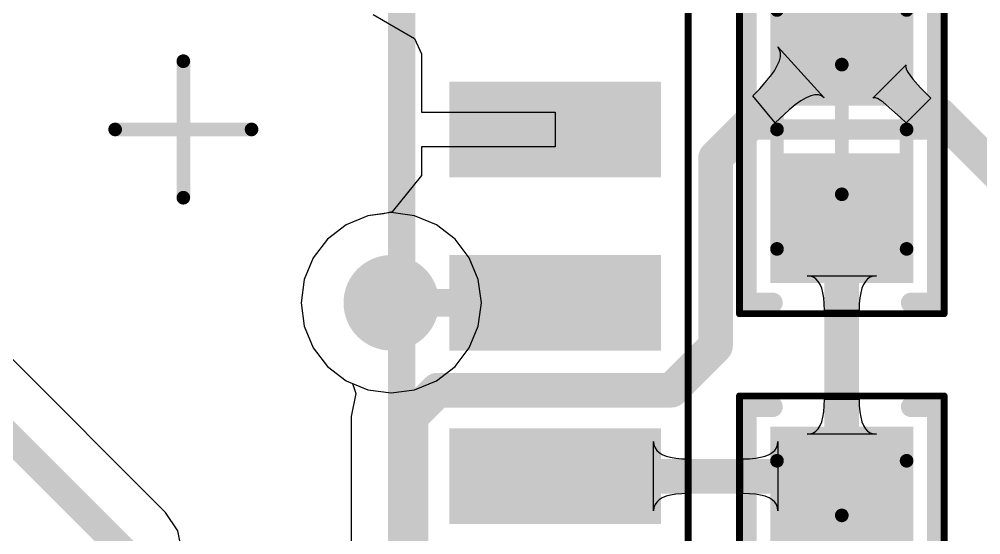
# Model space of a CAD drawing. Header units: inches. Extents: x -0.14 to 3.29, y -0.08 to 7.88.
# Drawn here: x 1.5293 to 1.8068, y 0.8042 to 0.9529 of the extents above; entities that cross this region are included whole.
import ezdxf

# ---------------------------------------------------------------- set-up
doc = ezdxf.new("R2010")
doc.units = ezdxf.units.IN
doc.header["$MEASUREMENT"] = 0
for name, color, linetype in [('Bottom Layer', 5, 'Continuous'), ('Top 3D Body', 56, 'Continuous'), ('Top Courtyard', 56, 'Continuous'), ('Top Layer', 1, 'Continuous'), ('Top Overlay', 2, 'Continuous'), ('Top Paste', 8, 'Continuous'), ('Top Solder', 216, 'Continuous'), ('Via Holes', 16, 'Continuous')]:
    doc.layers.add(name, color=color, linetype=linetype)

# ---------------------------------------------------------------- blocks, each defined once
blk = doc.blocks.new('34355DA5_B1DA_47C2_A88A_ECF82120A4F7_248')
at = {"layer": 'Top Layer'}
for points in [[(0.0787393, -0.0118109), (0.0787393, 0.0118111), (0.1358259, 0.0118111), (0.1358259, -0.0118109)], [(0.0787393, -0.0618109), (0.0787393, -0.0381889), (0.1358259, -0.0381889), (0.1358259, -0.0618109)], [(0.0787393, -0.1118109), (0.0787393, -0.0881889), (0.1358259, -0.0881889), (0.1358259, -0.1118109)]]:
    blk.add_hatch(color=1, dxfattribs=at).paths.add_polyline_path(points)
at = {"layer": 'Top Paste'}
for points in [[(0.0787393, -0.0118109), (0.0787393, 0.0118111), (0.1358259, 0.0118111), (0.1358259, -0.0118109)], [(0.0787393, -0.0618109), (0.0787393, -0.0381889), (0.1358259, -0.0381889), (0.1358259, -0.0618109)], [(0.0787393, -0.1118109), (0.0787393, -0.0881889), (0.1358259, -0.0881889), (0.1358259, -0.1118109)]]:
    blk.add_hatch(color=8, dxfattribs=at).paths.add_polyline_path(points)
at = {"layer": 'Top Solder'}
for points in [[(0.0767708, -0.0137794), (0.0767708, 0.0137796), (0.1377944, 0.0137796), (0.1377944, -0.0137794)], [(0.0767708, -0.0637794), (0.0767708, -0.0362204), (0.1377944, -0.0362204), (0.1377944, -0.0637794)], [(0.0767708, -0.1137794), (0.0767708, -0.0862204), (0.1377944, -0.0862204), (0.1377944, -0.1137794)]]:
    blk.add_hatch(color=216, dxfattribs=at).paths.add_polyline_path(points)
at = {"layer": 'Top Courtyard'}
for points in [[(0.1456686, -0.1830699, 0.0019685, 0.0019685, 0), (0.1456686, 0.1830721, 0.0019685, 0.0019685, 0)], [(6e-07, -0.0196839, 0.003937, 0.003937, 0), (6e-07, 0.0196861, 0.003937, 0.003937, 0)], [(-0.0196854, 1e-07, 0.003937, 0.003937, 0), (0.0196846, 1e-07, 0.003937, 0.003937, 0)]]:
    blk.add_lwpolyline(points, format="xyseb", dxfattribs=at)
for points in [[(-0.0009836, 0.0196861, 0.0019685, 0.0019685, 1), (0.0009848, 0.0196861, 0.0019685, 0.0019685, 1)], [(-0.0206696, 1e-07, 0.0019685, 0.0019685, 1), (-0.0187012, 1e-07, 0.0019685, 0.0019685, 1)], [(0.0187004, 1e-07, 0.0019685, 0.0019685, 1), (0.0206688, 1e-07, 0.0019685, 0.0019685, 1)], [(-0.0009836, -0.0196839, 0.0019685, 0.0019685, 1), (0.0009848, -0.0196839, 0.0019685, 0.0019685, 1)]]:
    blk.add_lwpolyline(points, format="xyseb", close=True, dxfattribs=at)
at = {"layer": 'Top Overlay'}
blk.add_lwpolyline([(0.0629926, -0.1732279, 0.007874, 0.007874, 0), (0.0629926, 0.1732281, 0.007874, 0.007874, 0)], format="xyseb", dxfattribs=at)
blk = doc.blocks.new('RES_0603_1608_263')
at = {"layer": 'Top Layer'}
for points in [[(-0.0423229, -0.0187009), (-0.0423229, 0.0187007), (-0.008858300000000003, 0.0187007), (-0.008858299999999998, -0.0187009)], [(0.008859100000000003, -0.0187009), (0.008859099999999996, 0.0187007), (0.0423237, 0.0187007), (0.0423237, -0.0187009)]]:
    blk.add_hatch(color=1, dxfattribs=at).paths.add_polyline_path(points)
at = {"layer": 'Top Paste'}
for points in [[(-0.0423229, -0.0187009), (-0.0423229, 0.0187007), (-0.008858300000000003, 0.0187007), (-0.008858299999999998, -0.0187009)], [(0.008859100000000003, -0.0187009), (0.008859099999999996, 0.0187007), (0.0423237, 0.0187007), (0.0423237, -0.0187009)]]:
    blk.add_hatch(color=8, dxfattribs=at).paths.add_polyline_path(points)
at = {"layer": 'Top Solder'}
for points in [[(-0.0442914, -0.0206694), (-0.0442914, 0.0206692), (-0.006889800000000003, 0.0206692), (-0.006889799999999997, -0.0206694)], [(0.006890600000000003, -0.0206694), (0.006890599999999997, 0.0206692), (0.0442922, 0.0206692), (0.0442922, -0.0206694)]]:
    blk.add_hatch(color=216, dxfattribs=at).paths.add_polyline_path(points)
at = {"layer": 'Top 3D Body'}
for points in [[(-0.0344486, -0.0187001, 0.003937, 0.003937, 0), (-0.0344486, 0.0187019, 0.003937, 0.003937, 0)], [(0.0344494, 0.0187019, 0.003937, 0.003937, 0), (-0.0344486, 0.0187019, 0.003937, 0.003937, 0)], [(0.0344494, -0.0187001, 0.003937, 0.003937, 0), (0.0344494, 0.0187019, 0.003937, 0.003937, 0)], [(0.0344494, -0.0187001, 0.003937, 0.003937, 0), (-0.0344486, -0.0187001, 0.003937, 0.003937, 0)]]:
    blk.add_lwpolyline(points, format="xyseb", dxfattribs=at)
for points in [[(-0.0354328, 0.0187019, 0.0019685, 0.0019685, 1), (-0.0334644, 0.0187019, 0.0019685, 0.0019685, 1)], [(-0.0354328, 0.0187019, 0.0019685, 0.0019685, 1), (-0.0334644, 0.0187019, 0.0019685, 0.0019685, 1)], [(0.0334652, 0.0187019, 0.0019685, 0.0019685, 1), (0.0354336, 0.0187019, 0.0019685, 0.0019685, 1)], [(0.0334652, 0.0187019, 0.0019685, 0.0019685, 1), (0.0354336, 0.0187019, 0.0019685, 0.0019685, 1)], [(-0.0354328, -0.0187001, 0.0019685, 0.0019685, 1), (-0.0334644, -0.0187001, 0.0019685, 0.0019685, 1)], [(-0.0354328, -0.0187001, 0.0019685, 0.0019685, 1), (-0.0334644, -0.0187001, 0.0019685, 0.0019685, 1)], [(0.0334652, -0.0187001, 0.0019685, 0.0019685, 1), (0.0354336, -0.0187001, 0.0019685, 0.0019685, 1)], [(0.0334652, -0.0187001, 0.0019685, 0.0019685, 1), (0.0354336, -0.0187001, 0.0019685, 0.0019685, 1)]]:
    blk.add_lwpolyline(points, format="xyseb", close=True, dxfattribs=at)
at = {"layer": 'Top Courtyard'}
for points in [[(-0.0531486, -0.0295281, 0.0019685, 0.0019685, 0), (-0.0531486, 0.0295279, 0.0019685, 0.0019685, 0)], [(0.0531494, 0.0295279, 0.0019685, 0.0019685, 0), (-0.0531486, 0.0295279, 0.0019685, 0.0019685, 0)], [(0.0531494, -0.0295281, 0.0019685, 0.0019685, 0), (0.0531494, 0.0295279, 0.0019685, 0.0019685, 0)], [(1.4e-06, -0.0187001, 0.003937, 0.003937, 0), (1.4e-06, 0.0187019, 0.003937, 0.003937, 0)], [(0.0187014, -1e-07, 0.003937, 0.003937, 0), (-0.0187006, -1e-07, 0.003937, 0.003937, 0)], [(0.0531494, -0.0295281, 0.0019685, 0.0019685, 0), (-0.0531486, -0.0295281, 0.0019685, 0.0019685, 0)]]:
    blk.add_lwpolyline(points, format="xyseb", dxfattribs=at)
for points in [[(-0.0536407, 0.0295279, 0.0009842, 0.0009842, 1), (-0.0526565, 0.0295279, 0.0009842, 0.0009842, 1)], [(-0.0536407, 0.0295279, 0.0009842, 0.0009842, 1), (-0.0526565, 0.0295279, 0.0009842, 0.0009842, 1)], [(0.0526573, 0.0295279, 0.0009842, 0.0009842, 1), (0.0536415, 0.0295279, 0.0009842, 0.0009842, 1)], [(0.0526573, 0.0295279, 0.0009842, 0.0009842, 1), (0.0536415, 0.0295279, 0.0009842, 0.0009842, 1)], [(-0.0009828, 0.0187019, 0.0019685, 0.0019685, 1), (0.0009856, 0.0187019, 0.0019685, 0.0019685, 1)], [(-0.0196848, -1e-07, 0.0019685, 0.0019685, 1), (-0.0177164, -1e-07, 0.0019685, 0.0019685, 1)], [(0.0177172, -1e-07, 0.0019685, 0.0019685, 1), (0.0196856, -1e-07, 0.0019685, 0.0019685, 1)], [(-0.0009828, -0.0187001, 0.0019685, 0.0019685, 1), (0.0009856, -0.0187001, 0.0019685, 0.0019685, 1)], [(-0.0536407, -0.0295281, 0.0009842, 0.0009842, 1), (-0.0526565, -0.0295281, 0.0009842, 0.0009842, 1)], [(-0.0536407, -0.0295281, 0.0009842, 0.0009842, 1), (-0.0526565, -0.0295281, 0.0009842, 0.0009842, 1)], [(0.0526573, -0.0295281, 0.0009842, 0.0009842, 1), (0.0536415, -0.0295281, 0.0009842, 0.0009842, 1)], [(0.0526573, -0.0295281, 0.0009842, 0.0009842, 1), (0.0536415, -0.0295281, 0.0009842, 0.0009842, 1)]]:
    blk.add_lwpolyline(points, format="xyseb", close=True, dxfattribs=at)
at = {"layer": 'Top Overlay'}
for points in [[(-0.0499986, 0.0199999, 0.0059055, 0.0059055, 0), (-0.0499986, 0.0275599, 0.0059055, 0.0059055, 0)], [(0.0500014, 0.0275599, 0.0059055, 0.0059055, 0), (-0.0499986, 0.0275599, 0.0059055, 0.0059055, 0)], [(1.4e-06, -0.0275581, 0.0059055, 0.0059055, 0), (1.4e-06, 0.0275599, 0.0059055, 0.0059055, 0)], [(0.0500014, 0.0199999, 0.0059055, 0.0059055, 0), (0.0500014, 0.0275599, 0.0059055, 0.0059055, 0)], [(-0.0499986, -0.0275581, 0.0059055, 0.0059055, 0), (-0.0499986, -0.0200001, 0.0059055, 0.0059055, 0)], [(0.0500014, -0.0275581, 0.0059055, 0.0059055, 0), (0.0500014, -0.0200001, 0.0059055, 0.0059055, 0)], [(0.0500014, -0.0275581, 0.0059055, 0.0059055, 0), (-0.0499986, -0.0275581, 0.0059055, 0.0059055, 0)]]:
    blk.add_lwpolyline(points, format="xyseb", dxfattribs=at)
for points in [[(-0.051475, 0.0275599, 0.0029527, 0.0029527, 1), (-0.0485222, 0.0275599, 0.0029527, 0.0029527, 1)], [(-0.051475, 0.0275599, 0.0029527, 0.0029527, 1), (-0.0485222, 0.0275599, 0.0029527, 0.0029527, 1)], [(-0.001475, 0.0275599, 0.0029527, 0.0029527, 1), (0.0014778, 0.0275599, 0.0029527, 0.0029527, 1)], [(0.048525, 0.0275599, 0.0029527, 0.0029527, 1), (0.0514778, 0.0275599, 0.0029527, 0.0029527, 1)], [(0.048525, 0.0275599, 0.0029527, 0.0029527, 1), (0.0514778, 0.0275599, 0.0029527, 0.0029527, 1)], [(-0.051475, 0.0199999, 0.0029527, 0.0029527, 1), (-0.0485222, 0.0199999, 0.0029527, 0.0029527, 1)], [(0.048525, 0.0199999, 0.0029527, 0.0029527, 1), (0.0514778, 0.0199999, 0.0029527, 0.0029527, 1)], [(-0.051475, -0.0200001, 0.0029527, 0.0029527, 1), (-0.0485222, -0.0200001, 0.0029527, 0.0029527, 1)], [(0.048525, -0.0200001, 0.0029527, 0.0029527, 1), (0.0514778, -0.0200001, 0.0029527, 0.0029527, 1)], [(-0.051475, -0.0275581, 0.0029527, 0.0029527, 1), (-0.0485222, -0.0275581, 0.0029527, 0.0029527, 1)], [(-0.051475, -0.0275581, 0.0029527, 0.0029527, 1), (-0.0485222, -0.0275581, 0.0029527, 0.0029527, 1)], [(-0.001475, -0.0275581, 0.0029527, 0.0029527, 1), (0.0014778, -0.0275581, 0.0029527, 0.0029527, 1)], [(0.048525, -0.0275581, 0.0029527, 0.0029527, 1), (0.0514778, -0.0275581, 0.0029527, 0.0029527, 1)], [(0.048525, -0.0275581, 0.0029527, 0.0029527, 1), (0.0514778, -0.0275581, 0.0029527, 0.0029527, 1)]]:
    blk.add_lwpolyline(points, format="xyseb", close=True, dxfattribs=at)
blk = doc.blocks.new('RES_0603_1608_269')
at = {"layer": 'Top Layer'}
for points in [[(-0.0423217, -0.0187006), (-0.0423217, 0.018701), (-0.008857100000000003, 0.018701), (-0.008857099999999996, -0.0187006)], [(0.008858300000000003, -0.0187006), (0.008858299999999998, 0.018701), (0.0423229, 0.018701), (0.0423229, -0.0187006)]]:
    blk.add_hatch(color=1, dxfattribs=at).paths.add_polyline_path(points)
at = {"layer": 'Top Paste'}
for points in [[(-0.0423217, -0.0187006), (-0.0423217, 0.018701), (-0.008857100000000003, 0.018701), (-0.008857099999999996, -0.0187006)], [(0.008858300000000003, -0.0187006), (0.008858299999999998, 0.018701), (0.0423229, 0.018701), (0.0423229, -0.0187006)]]:
    blk.add_hatch(color=8, dxfattribs=at).paths.add_polyline_path(points)
at = {"layer": 'Top Solder'}
for points in [[(-0.0442902, -0.0206691), (-0.0442902, 0.0206695), (-0.006888600000000003, 0.0206695), (-0.006888599999999997, -0.0206691)], [(0.006889800000000003, -0.0206691), (0.006889799999999997, 0.0206695), (0.0442914, 0.0206695), (0.0442914, -0.0206691)]]:
    blk.add_hatch(color=216, dxfattribs=at).paths.add_polyline_path(points)
at = {"layer": 'Top 3D Body'}
for points in [[(-0.0344474, -0.0186998, 0.003937, 0.003937, 0), (-0.0344474, 0.0187002, 0.003937, 0.003937, 0)], [(0.0344486, 0.0187002, 0.003937, 0.003937, 0), (-0.0344474, 0.0187002, 0.003937, 0.003937, 0)], [(0.0344486, -0.0186998, 0.003937, 0.003937, 0), (0.0344486, 0.0187002, 0.003937, 0.003937, 0)], [(0.0344486, -0.0186998, 0.003937, 0.003937, 0), (-0.0344474, -0.0186998, 0.003937, 0.003937, 0)]]:
    blk.add_lwpolyline(points, format="xyseb", dxfattribs=at)
for points in [[(-0.0354316, 0.0187002, 0.0019685, 0.0019685, 1), (-0.0334632, 0.0187002, 0.0019685, 0.0019685, 1)], [(-0.0354316, 0.0187002, 0.0019685, 0.0019685, 1), (-0.0334632, 0.0187002, 0.0019685, 0.0019685, 1)], [(0.0334644, 0.0187002, 0.0019685, 0.0019685, 1), (0.0354328, 0.0187002, 0.0019685, 0.0019685, 1)], [(0.0334644, 0.0187002, 0.0019685, 0.0019685, 1), (0.0354328, 0.0187002, 0.0019685, 0.0019685, 1)], [(-0.0354316, -0.0186998, 0.0019685, 0.0019685, 1), (-0.0334632, -0.0186998, 0.0019685, 0.0019685, 1)], [(-0.0354316, -0.0186998, 0.0019685, 0.0019685, 1), (-0.0334632, -0.0186998, 0.0019685, 0.0019685, 1)], [(0.0334644, -0.0186998, 0.0019685, 0.0019685, 1), (0.0354328, -0.0186998, 0.0019685, 0.0019685, 1)], [(0.0334644, -0.0186998, 0.0019685, 0.0019685, 1), (0.0354328, -0.0186998, 0.0019685, 0.0019685, 1)]]:
    blk.add_lwpolyline(points, format="xyseb", close=True, dxfattribs=at)
at = {"layer": 'Top Courtyard'}
for points in [[(-0.0531494, -0.0295278, 0.0019685, 0.0019685, 0), (-0.0531494, 0.0295282, 0.0019685, 0.0019685, 0)], [(0.0531506, 0.0295282, 0.0019685, 0.0019685, 0), (-0.0531494, 0.0295282, 0.0019685, 0.0019685, 0)], [(0.0531506, -0.0295278, 0.0019685, 0.0019685, 0), (0.0531506, 0.0295282, 0.0019685, 0.0019685, 0)], [(6e-07, -0.0186998, 0.003937, 0.003937, 0), (6e-07, 0.0187002, 0.003937, 0.003937, 0)], [(0.0187006, 2e-07, 0.003937, 0.003937, 0), (-0.0186994, 2e-07, 0.003937, 0.003937, 0)], [(0.0531506, -0.0295278, 0.0019685, 0.0019685, 0), (-0.0531494, -0.0295278, 0.0019685, 0.0019685, 0)]]:
    blk.add_lwpolyline(points, format="xyseb", dxfattribs=at)
for points in [[(-0.0536415, 0.0295282, 0.0009842, 0.0009842, 1), (-0.0526573, 0.0295282, 0.0009842, 0.0009842, 1)], [(-0.0536415, 0.0295282, 0.0009842, 0.0009842, 1), (-0.0526573, 0.0295282, 0.0009842, 0.0009842, 1)], [(0.0526585, 0.0295282, 0.0009842, 0.0009842, 1), (0.0536427, 0.0295282, 0.0009842, 0.0009842, 1)], [(0.0526585, 0.0295282, 0.0009842, 0.0009842, 1), (0.0536427, 0.0295282, 0.0009842, 0.0009842, 1)], [(-0.0009836, 0.0187002, 0.0019685, 0.0019685, 1), (0.0009848, 0.0187002, 0.0019685, 0.0019685, 1)], [(-0.0196836, 2e-07, 0.0019685, 0.0019685, 1), (-0.0177152, 2e-07, 0.0019685, 0.0019685, 1)], [(0.0177164, 2e-07, 0.0019685, 0.0019685, 1), (0.0196848, 2e-07, 0.0019685, 0.0019685, 1)], [(-0.0009836, -0.0186998, 0.0019685, 0.0019685, 1), (0.0009848, -0.0186998, 0.0019685, 0.0019685, 1)], [(-0.0536415, -0.0295278, 0.0009842, 0.0009842, 1), (-0.0526573, -0.0295278, 0.0009842, 0.0009842, 1)], [(-0.0536415, -0.0295278, 0.0009842, 0.0009842, 1), (-0.0526573, -0.0295278, 0.0009842, 0.0009842, 1)], [(0.0526585, -0.0295278, 0.0009842, 0.0009842, 1), (0.0536427, -0.0295278, 0.0009842, 0.0009842, 1)], [(0.0526585, -0.0295278, 0.0009842, 0.0009842, 1), (0.0536427, -0.0295278, 0.0009842, 0.0009842, 1)]]:
    blk.add_lwpolyline(points, format="xyseb", close=True, dxfattribs=at)
at = {"layer": 'Top Overlay'}
for points in [[(-0.0499994, 0.0200002, 0.0059055, 0.0059055, 0), (-0.0499994, 0.0275602, 0.0059055, 0.0059055, 0)], [(0.0500006, 0.0275602, 0.0059055, 0.0059055, 0), (-0.0499994, 0.0275602, 0.0059055, 0.0059055, 0)], [(6e-07, -0.0275578, 0.0059055, 0.0059055, 0), (6e-07, 0.0275602, 0.0059055, 0.0059055, 0)], [(0.0500006, 0.0200002, 0.0059055, 0.0059055, 0), (0.0500006, 0.0275602, 0.0059055, 0.0059055, 0)], [(-0.0499994, -0.0275578, 0.0059055, 0.0059055, 0), (-0.0499994, -0.0199998, 0.0059055, 0.0059055, 0)], [(0.0500006, -0.0275578, 0.0059055, 0.0059055, 0), (0.0500006, -0.0199998, 0.0059055, 0.0059055, 0)], [(0.0500006, -0.0275578, 0.0059055, 0.0059055, 0), (-0.0499994, -0.0275578, 0.0059055, 0.0059055, 0)]]:
    blk.add_lwpolyline(points, format="xyseb", dxfattribs=at)
for points in [[(-0.0514758, 0.0275602, 0.0029527, 0.0029527, 1), (-0.048523, 0.0275602, 0.0029527, 0.0029527, 1)], [(-0.0514758, 0.0275602, 0.0029527, 0.0029527, 1), (-0.048523, 0.0275602, 0.0029527, 0.0029527, 1)], [(-0.0014758, 0.0275602, 0.0029527, 0.0029527, 1), (0.001477, 0.0275602, 0.0029527, 0.0029527, 1)], [(0.0485242, 0.0275602, 0.0029527, 0.0029527, 1), (0.051477, 0.0275602, 0.0029527, 0.0029527, 1)], [(0.0485242, 0.0275602, 0.0029527, 0.0029527, 1), (0.051477, 0.0275602, 0.0029527, 0.0029527, 1)], [(-0.0514758, 0.0200002, 0.0029527, 0.0029527, 1), (-0.048523, 0.0200002, 0.0029527, 0.0029527, 1)], [(0.0485242, 0.0200002, 0.0029527, 0.0029527, 1), (0.051477, 0.0200002, 0.0029527, 0.0029527, 1)], [(-0.0514758, -0.0199998, 0.0029527, 0.0029527, 1), (-0.048523, -0.0199998, 0.0029527, 0.0029527, 1)], [(0.0485242, -0.0199998, 0.0029527, 0.0029527, 1), (0.051477, -0.0199998, 0.0029527, 0.0029527, 1)], [(-0.0514758, -0.0275578, 0.0029527, 0.0029527, 1), (-0.048523, -0.0275578, 0.0029527, 0.0029527, 1)], [(-0.0514758, -0.0275578, 0.0029527, 0.0029527, 1), (-0.048523, -0.0275578, 0.0029527, 0.0029527, 1)], [(-0.0014758, -0.0275578, 0.0029527, 0.0029527, 1), (0.001477, -0.0275578, 0.0029527, 0.0029527, 1)], [(0.0485242, -0.0275578, 0.0029527, 0.0029527, 1), (0.051477, -0.0275578, 0.0029527, 0.0029527, 1)], [(0.0485242, -0.0275578, 0.0029527, 0.0029527, 1), (0.051477, -0.0275578, 0.0029527, 0.0029527, 1)]]:
    blk.add_lwpolyline(points, format="xyseb", close=True, dxfattribs=at)

msp = doc.modelspace()

# ---------------------------------------------------------------- hatches: boundary and pattern name
at = {"layer": 'Bottom Layer'}
h = msp.add_hatch(color=5, dxfattribs=at)
edge = h.paths.add_edge_path()
edge.add_arc((1.6366939, 0.8711028), 0.0137795, 0, 360)
at = {"layer": 'Top Layer'}
h = msp.add_hatch(color=1, dxfattribs=at)
edge = h.paths.add_edge_path()
edge.add_arc((1.6366939, 0.8711028), 0.0137795, 0, 360)
at = {"layer": 'Via Holes'}
h = msp.add_hatch(color=7, dxfattribs=at)
edge = h.paths.add_edge_path()
edge.add_arc((1.6366939, 0.8711028), 0.0068897, 0, 360)

# ---------------------------------------------------------------- linework, layer by layer
at = {"layer": 'Bottom Layer'}
for p, q in [((1.6299641, 0.8962188), (1.6236929, 0.8936212)), ((1.6366939, 0.8971048), (1.6299641, 0.8962188)), ((1.6434237, 0.8962188), (1.6366939, 0.8971048)), ((1.6496949, 0.8936212), (1.6434237, 0.8962188)), ((1.6236929, 0.8936212), (1.6183077, 0.889489)), ((1.6550801, 0.889489), (1.6496949, 0.8936212)), ((1.6183077, 0.889489), (1.6141755, 0.8841038)), ((1.6592123, 0.8841038), (1.6550801, 0.889489)), ((1.6141755, 0.8841038), (1.6115779, 0.8778326)), ((1.6618099, 0.8778326), (1.6592123, 0.8841038)), ((1.6115779, 0.8778326), (1.6106919, 0.8711028)), ((1.6626959, 0.8711028), (1.6618099, 0.8778326)), ((1.6106919, 0.8711028), (1.6115779, 0.864373)), ((1.6618099, 0.864373), (1.6626959, 0.8711028)), ((1.6115779, 0.864373), (1.6141755, 0.8581018)), ((1.6592123, 0.8581018), (1.6618099, 0.864373)), ((1.6141755, 0.8581018), (1.6183077, 0.8527166)), ((1.6550801, 0.8527166), (1.6592123, 0.8581018)), ((1.6183077, 0.8527166), (1.6236929, 0.8485844)), ((1.6496949, 0.8485844), (1.6550801, 0.8527166)), ((1.6236929, 0.8485844), (1.6299641, 0.8459868)), ((1.6434237, 0.8459868), (1.6496949, 0.8485844)), ((1.6299641, 0.8459868), (1.6366939, 0.8451008)), ((1.6366939, 0.8451008), (1.6434237, 0.8459868))]:
    msp.add_line(p, q, dxfattribs=at)
at = {"layer": 'Top Layer'}
for p, q in [((1.6314325, 0.9542653), (1.6434326, 0.9472898)), ((1.6434326, 0.9472898), (1.6454326, 0.9429117)), ((1.7487564, 0.9440946), (1.7482326, 0.9448914)), ((1.7482326, 0.9448914), (1.7615859, 0.9302005)), ((1.7490041, 0.9431605), (1.7487564, 0.9440946)), ((1.6454326, 0.9429117), (1.6454326, 0.9261009)), ((1.7480897, 0.9395353), (1.7486707, 0.9408809)), ((1.7486707, 0.9408809), (1.7489755, 0.9420893)), ((1.7489755, 0.9420893), (1.7490041, 0.9431605)), ((1.7460991, 0.9364324), (1.7472325, 0.9380524)), ((1.7472325, 0.9380524), (1.7480897, 0.9395353)), ((1.7756029, 0.9300805), (1.7852742, 0.9397518)), ((1.7852742, 0.9397518), (1.7851109, 0.9394211)), ((1.7851109, 0.9394211), (1.785141, 0.9389489)), ((1.785141, 0.9389489), (1.7853645, 0.9383353)), ((1.7853645, 0.9383353), (1.7857815, 0.9375803)), ((1.7430036, 0.9327809), (1.7460991, 0.9364324)), ((1.7857815, 0.9375803), (1.7863919, 0.9366839)), ((1.7863919, 0.9366839), (1.7871957, 0.9356461)), ((1.7871957, 0.9356461), (1.7893836, 0.9331461)), ((1.7410415, 0.9307493), (1.7430036, 0.9327809)), ((1.7893836, 0.9331461), (1.7923453, 0.9300805)), ((1.7474438, 0.9230094), (1.7410415, 0.9307493)), ((1.7563955, 0.9302234), (1.7549061, 0.9293595)), ((1.7577345, 0.9307978), (1.7563955, 0.9302234)), ((1.758923, 0.9310827), (1.7577345, 0.9307978)), ((1.7599611, 0.9310781), (1.758923, 0.9310827)), ((1.7608488, 0.930784), (1.7599611, 0.9310781)), ((1.7615859, 0.9302005), (1.7608488, 0.930784)), ((1.7759336, 0.9302438), (1.7756029, 0.9300805)), ((1.7764058, 0.9302137), (1.7759336, 0.9302438)), ((1.7770194, 0.9299902), (1.7764058, 0.9302137)), ((1.7777744, 0.9295732), (1.7770194, 0.9299902)), ((1.7786708, 0.9289628), (1.7777744, 0.9295732)), ((1.7923453, 0.9300805), (1.7852742, 0.9230094)), ((1.7514758, 0.9267634), (1.7474438, 0.9230094)), ((1.7532662, 0.9282062), (1.7514758, 0.9267634)), ((1.7549061, 0.9293595), (1.7532662, 0.9282062)), ((1.7836707, 0.924587), (1.7786708, 0.9289628)), ((1.6454326, 0.9261009), (1.683976, 0.9261009)), ((1.683976, 0.9261009), (1.683976, 0.9161009)), ((1.7852742, 0.9230094), (1.7836707, 0.924587)), ((1.683976, 0.9161009), (1.6454326, 0.9161009)), ((1.6454326, 0.9161009), (1.6454326, 0.9078607)), ((1.6454326, 0.9078607), (1.6369035, 0.8973628)), ((1.6299641, 0.8962188), (1.6236929, 0.8936212)), ((1.6344595, 0.8968106), (1.6299641, 0.8962188)), ((1.6369035, 0.8973628), (1.6344595, 0.8968106)), ((1.6236929, 0.8936212), (1.6183077, 0.889489)), ((1.6183077, 0.889489), (1.6141755, 0.8841038)), ((1.6141755, 0.8841038), (1.6115779, 0.8778326)), ((1.6115779, 0.8778326), (1.6106919, 0.8711028)), ((1.7576439, 0.8787985), (1.7566939, 0.8788985)), ((1.7566939, 0.8788985), (1.7766939, 0.8788985)), ((1.7584939, 0.8784985), (1.7576439, 0.8787985)), ((1.7592439, 0.8779985), (1.7584939, 0.8784985)), ((1.7598939, 0.8772985), (1.7592439, 0.8779985)), ((1.7604439, 0.8763985), (1.7598939, 0.8772985)), ((1.7734939, 0.8772985), (1.7729439, 0.8763985)), ((1.7741439, 0.8779985), (1.7734939, 0.8772985)), ((1.7748939, 0.8784985), (1.7741439, 0.8779985)), ((1.7757439, 0.8787985), (1.7748939, 0.8784985)), ((1.7766939, 0.8788985), (1.7757439, 0.8787985)), ((1.7608939, 0.8752985), (1.7604439, 0.8763985)), ((1.7612439, 0.8739985), (1.7608939, 0.8752985)), ((1.7614939, 0.8724985), (1.7612439, 0.8739985)), ((1.7721439, 0.8739985), (1.7718939, 0.8724985)), ((1.7724939, 0.8752985), (1.7721439, 0.8739985)), ((1.7729439, 0.8763985), (1.7724939, 0.8752985)), ((1.7616439, 0.8707985), (1.7614939, 0.8724985)), ((1.7718939, 0.8724985), (1.7717439, 0.8707985)), ((1.6106919, 0.8711028), (1.6115779, 0.864373)), ((1.7616939, 0.8688985), (1.7616439, 0.8707985)), ((1.7716939, 0.8688985), (1.7616939, 0.8688985)), ((1.7717439, 0.8707985), (1.7716939, 0.8688985)), ((1.6115779, 0.864373), (1.6141755, 0.8581018)), ((1.6141755, 0.8581018), (1.6183077, 0.8527166)), ((1.5715354, 0.8106302), (1.5257164, 0.8564492)), ((1.6183077, 0.8527166), (1.6236929, 0.8485844)), ((1.6236929, 0.8485844), (1.6255434, 0.8478179)), ((1.6255434, 0.8478179), (1.626419, 0.8449315)), ((1.626419, 0.8449315), (1.6250996, 0.8382985)), ((1.7614939, 0.8396619), (1.7616439, 0.8413823)), ((1.7616439, 0.8413823), (1.7616939, 0.8433051)), ((1.7616939, 0.8433051), (1.7716939, 0.8433051)), ((1.7716939, 0.8433051), (1.7717439, 0.8413823)), ((1.7717439, 0.8413823), (1.7718939, 0.8396619)), ((1.6250996, 0.8382985), (1.6250996, 0.7539071)), ((1.7608939, 0.8368283), (1.7612439, 0.8381439)), ((1.7612439, 0.8381439), (1.7614939, 0.8396619)), ((1.7718939, 0.8396619), (1.7721439, 0.8381439)), ((1.7721439, 0.8381439), (1.7724939, 0.8368283)), ((1.7598939, 0.8348043), (1.7604439, 0.8357151)), ((1.7604439, 0.8357151), (1.7608939, 0.8368283)), ((1.7724939, 0.8368283), (1.7729439, 0.8357151)), ((1.7729439, 0.8357151), (1.7734939, 0.8348043)), ((1.7566939, 0.8331851), (1.7576439, 0.8332863)), ((1.7766939, 0.8331851), (1.7566939, 0.8331851)), ((1.7576439, 0.8332863), (1.7584939, 0.8335899)), ((1.7584939, 0.8335899), (1.7592439, 0.8340959)), ((1.7592439, 0.8340959), (1.7598939, 0.8348043)), ((1.7734939, 0.8348043), (1.7741439, 0.8340959)), ((1.7741439, 0.8340959), (1.7748939, 0.8335899)), ((1.7748939, 0.8335899), (1.7757439, 0.8332863)), ((1.7757439, 0.8332863), (1.7766939, 0.8331851)), ((1.7123992, 0.8111028), (1.7123992, 0.8311028)), ((1.7123992, 0.8311028), (1.7124992, 0.8301528)), ((1.7124992, 0.8301528), (1.7127992, 0.8293028)), ((1.7478278, 0.8293028), (1.7481314, 0.8301528)), ((1.7481314, 0.8301528), (1.7482326, 0.8311028)), ((1.7482326, 0.8311028), (1.7482326, 0.8111028)), ((1.7127992, 0.8293028), (1.7132992, 0.8285528)), ((1.7132992, 0.8285528), (1.7139992, 0.8279028)), ((1.7139992, 0.8279028), (1.7148992, 0.8273528)), ((1.7148992, 0.8273528), (1.7159992, 0.8269028)), ((1.7159992, 0.8269028), (1.7172992, 0.8265528)), ((1.7432738, 0.8265528), (1.7445894, 0.8269028)), ((1.7445894, 0.8269028), (1.7457026, 0.8273528)), ((1.7457026, 0.8273528), (1.7466134, 0.8279028)), ((1.7466134, 0.8279028), (1.7473218, 0.8285528)), ((1.7473218, 0.8285528), (1.7478278, 0.8293028)), ((1.7172992, 0.8265528), (1.7187992, 0.8263028)), ((1.7187992, 0.8263028), (1.7204992, 0.8261528)), ((1.7204992, 0.8261528), (1.7223992, 0.8261028)), ((1.7223992, 0.8261028), (1.7223992, 0.8161028)), ((1.7381126, 0.8261028), (1.7400354, 0.8261528)), ((1.7381126, 0.8161028), (1.7381126, 0.8261028)), ((1.7400354, 0.8261528), (1.7417558, 0.8263028)), ((1.7417558, 0.8263028), (1.7432738, 0.8265528)), ((1.7187992, 0.8159028), (1.7172992, 0.8156528)), ((1.7204992, 0.8160528), (1.7187992, 0.8159028)), ((1.7223992, 0.8161028), (1.7204992, 0.8160528)), ((1.7400354, 0.8160528), (1.7381126, 0.8161028)), ((1.7417558, 0.8159028), (1.7400354, 0.8160528)), ((1.7432738, 0.8156528), (1.7417558, 0.8159028)), ((1.7132992, 0.8136528), (1.7127992, 0.8129028)), ((1.7139992, 0.8143028), (1.7132992, 0.8136528)), ((1.7148992, 0.8148528), (1.7139992, 0.8143028)), ((1.7159992, 0.8153028), (1.7148992, 0.8148528)), ((1.7172992, 0.8156528), (1.7159992, 0.8153028)), ((1.7445894, 0.8153028), (1.7432738, 0.8156528)), ((1.7457026, 0.8148528), (1.7445894, 0.8153028)), ((1.7466134, 0.8143028), (1.7457026, 0.8148528)), ((1.7473218, 0.8136528), (1.7466134, 0.8143028)), ((1.7478278, 0.8129028), (1.7473218, 0.8136528)), ((1.5750717, 0.8053377), (1.5715354, 0.8106302)), ((1.7124992, 0.8120528), (1.7123992, 0.8111028)), ((1.7127992, 0.8129028), (1.7124992, 0.8120528)), ((1.7481314, 0.8120528), (1.7478278, 0.8129028)), ((1.7482326, 0.8111028), (1.7481314, 0.8120528)), ((1.5763136, 0.7990948), (1.5750717, 0.8053377))]:
    msp.add_line(p, q, dxfattribs=at)
for points in [[(1.7549616, 0.9349605, 0.01, 0.01, 0), (1.7666939, 0.9466928, 0.01, 0.01, 0)], [(1.7666939, 0.9466928, 0.01, 0.01, 0), (1.7686624, 0.9466928, 0.01, 0.01, 0)], [(1.7686624, 0.9466928, 0.01, 0.01, 0), (1.7901101, 0.9252451, 0.01, 0.01, 0)], [(1.7302562, 0.9128929, 0.01, 0.01, 0), (1.7523238, 0.9349605, 0.01, 0.01, 0)], [(1.7523238, 0.9349605, 0.01, 0.01, 0), (1.7549616, 0.9349605, 0.01, 0.01, 0)], [(1.7901101, 0.9252451, 0.01, 0.01, 0), (1.7949931, 0.9252451, 0.01, 0.01, 0)], [(1.7949931, 0.9252451, 0.01, 0.01, 0), (1.8129931, 0.9072451, 0.01, 0.01, 0)], [(1.7302562, 0.8586441, 0.01, 0.01, 0), (1.7302562, 0.9128929, 0.01, 0.01, 0)], [(1.7666939, 0.8166928, 0.01, 0.01, 0), (1.7666939, 0.8955128, 0.01, 0.01, 0)], [(1.6366939, 0.8711028, 0.008, 0.008, 0), (1.6839759, 0.8711028, 0.008, 0.008, 0)], [(1.7255192, 0.8539071, 0.01, 0.01, 0), (1.7302562, 0.8586441, 0.01, 0.01, 0)], [(1.7179039, 0.8462898, 0.01, 0.01, 0), (1.7255192, 0.8539051, 0.01, 0.01, 0)], [(1.7255192, 0.8539051, 0.01, 0.01, 0), (1.7255192, 0.8539071, 0.01, 0.01, 0)], [(1.6424346, 0.8382985, 0.01, 0.01, 0), (1.6500479, 0.8459118, 0.01, 0.01, 0)], [(1.6500479, 0.8459118, 0.01, 0.01, 0), (1.7175239, 0.8459118, 0.01, 0.01, 0)], [(1.7175239, 0.8459118, 0.01, 0.01, 0), (1.7179019, 0.8462898, 0.01, 0.01, 0)], [(1.7179019, 0.8462898, 0.01, 0.01, 0), (1.7179039, 0.8462898, 0.01, 0.01, 0)], [(1.514181, 0.8449138, 0.008, 0.008, 0), (1.56, 0.7990948, 0.008, 0.008, 0)], [(1.6424326, 0.8382985, 0.01, 0.01, 0), (1.6424346, 0.8382985, 0.01, 0.01, 0)], [(1.6424326, 0.7539071, 0.01, 0.01, 0), (1.6424326, 0.8382985, 0.01, 0.01, 0)], [(1.6839759, 0.8211028, 0.01, 0.01, 0), (1.7622839, 0.8211028, 0.01, 0.01, 0)], [(1.7622839, 0.8211028, 0.01, 0.01, 0), (1.7666939, 0.8166928, 0.01, 0.01, 0)]]:
    msp.add_lwpolyline(points, format="xyseb", dxfattribs=at)
for points in [[(1.7641939, 0.9466928, 0.005, 0.005, 1), (1.7691939, 0.9466928, 0.005, 0.005, 1)], [(1.7641939, 0.9466928, 0.005, 0.005, 1), (1.7691939, 0.9466928, 0.005, 0.005, 1)], [(1.7661624, 0.9466928, 0.005, 0.005, 1), (1.7711624, 0.9466928, 0.005, 0.005, 1)], [(1.7661624, 0.9466928, 0.005, 0.005, 1), (1.7711624, 0.9466928, 0.005, 0.005, 1)], [(1.7498238, 0.9349605, 0.005, 0.005, 1), (1.7548238, 0.9349605, 0.005, 0.005, 1)], [(1.7498238, 0.9349605, 0.005, 0.005, 1), (1.7548238, 0.9349605, 0.005, 0.005, 1)], [(1.7524616, 0.9349605, 0.005, 0.005, 1), (1.7574616, 0.9349605, 0.005, 0.005, 1)], [(1.7524616, 0.9349605, 0.005, 0.005, 1), (1.7574616, 0.9349605, 0.005, 0.005, 1)], [(1.7876101, 0.9252451, 0.005, 0.005, 1), (1.7926101, 0.9252451, 0.005, 0.005, 1)], [(1.7876101, 0.9252451, 0.005, 0.005, 1), (1.7926101, 0.9252451, 0.005, 0.005, 1)], [(1.7924931, 0.9252451, 0.005, 0.005, 1), (1.7974931, 0.9252451, 0.005, 0.005, 1)], [(1.7924931, 0.9252451, 0.005, 0.005, 1), (1.7974931, 0.9252451, 0.005, 0.005, 1)], [(1.7277562, 0.9128929, 0.005, 0.005, 1), (1.7327562, 0.9128929, 0.005, 0.005, 1)], [(1.7277562, 0.9128929, 0.005, 0.005, 1), (1.7327562, 0.9128929, 0.005, 0.005, 1)], [(1.7641939, 0.8955128, 0.005, 0.005, 1), (1.7691939, 0.8955128, 0.005, 0.005, 1)], [(1.6346939, 0.8711028, 0.004, 0.004, 1), (1.6386939, 0.8711028, 0.004, 0.004, 1)], [(1.6819759, 0.8711028, 0.004, 0.004, 1), (1.6859759, 0.8711028, 0.004, 0.004, 1)], [(1.7277562, 0.8586441, 0.005, 0.005, 1), (1.7327562, 0.8586441, 0.005, 0.005, 1)], [(1.7277562, 0.8586441, 0.005, 0.005, 1), (1.7327562, 0.8586441, 0.005, 0.005, 1)], [(1.7230192, 0.8539071, 0.005, 0.005, 1), (1.7280192, 0.8539071, 0.005, 0.005, 1)], [(1.7230192, 0.8539071, 0.005, 0.005, 1), (1.7280192, 0.8539071, 0.005, 0.005, 1)], [(1.7230192, 0.8539051, 0.005, 0.005, 1), (1.7280192, 0.8539051, 0.005, 0.005, 1)], [(1.7230192, 0.8539051, 0.005, 0.005, 1), (1.7280192, 0.8539051, 0.005, 0.005, 1)], [(1.6475479, 0.8459118, 0.005, 0.005, 1), (1.6525479, 0.8459118, 0.005, 0.005, 1)], [(1.6475479, 0.8459118, 0.005, 0.005, 1), (1.6525479, 0.8459118, 0.005, 0.005, 1)], [(1.7150239, 0.8459118, 0.005, 0.005, 1), (1.7200239, 0.8459118, 0.005, 0.005, 1)], [(1.7150239, 0.8459118, 0.005, 0.005, 1), (1.7200239, 0.8459118, 0.005, 0.005, 1)], [(1.7154019, 0.8462898, 0.005, 0.005, 1), (1.7204019, 0.8462898, 0.005, 0.005, 1)], [(1.7154019, 0.8462898, 0.005, 0.005, 1), (1.7204019, 0.8462898, 0.005, 0.005, 1)], [(1.7154039, 0.8462898, 0.005, 0.005, 1), (1.7204039, 0.8462898, 0.005, 0.005, 1)], [(1.7154039, 0.8462898, 0.005, 0.005, 1), (1.7204039, 0.8462898, 0.005, 0.005, 1)], [(1.6399326, 0.8382985, 0.005, 0.005, 1), (1.6449326, 0.8382985, 0.005, 0.005, 1)], [(1.6399326, 0.8382985, 0.005, 0.005, 1), (1.6449326, 0.8382985, 0.005, 0.005, 1)], [(1.6399346, 0.8382985, 0.005, 0.005, 1), (1.6449346, 0.8382985, 0.005, 0.005, 1)], [(1.6399346, 0.8382985, 0.005, 0.005, 1), (1.6449346, 0.8382985, 0.005, 0.005, 1)], [(1.6814759, 0.8211028, 0.005, 0.005, 1), (1.6864759, 0.8211028, 0.005, 0.005, 1)], [(1.7597839, 0.8211028, 0.005, 0.005, 1), (1.7647839, 0.8211028, 0.005, 0.005, 1)], [(1.7597839, 0.8211028, 0.005, 0.005, 1), (1.7647839, 0.8211028, 0.005, 0.005, 1)], [(1.7641939, 0.8166928, 0.005, 0.005, 1), (1.7691939, 0.8166928, 0.005, 0.005, 1)], [(1.7641939, 0.8166928, 0.005, 0.005, 1), (1.7691939, 0.8166928, 0.005, 0.005, 1)]]:
    msp.add_lwpolyline(points, format="xyseb", close=True, dxfattribs=at)

# ---------------------------------------------------------------- block references
msp.add_blockref('34355DA5_B1DA_47C2_A88A_ECF82120A4F7_248', (1.5766933, 0.9211007))
at = {"rotation": 270}
for name, p in [('RES_0603_1608_263', (1.7666935, 0.9211022)), ('RES_0603_1608_269', (1.7666932, 0.7911034))]:
    msp.add_blockref(name, p, dxfattribs=at)

doc.saveas('drawing.dxf')
